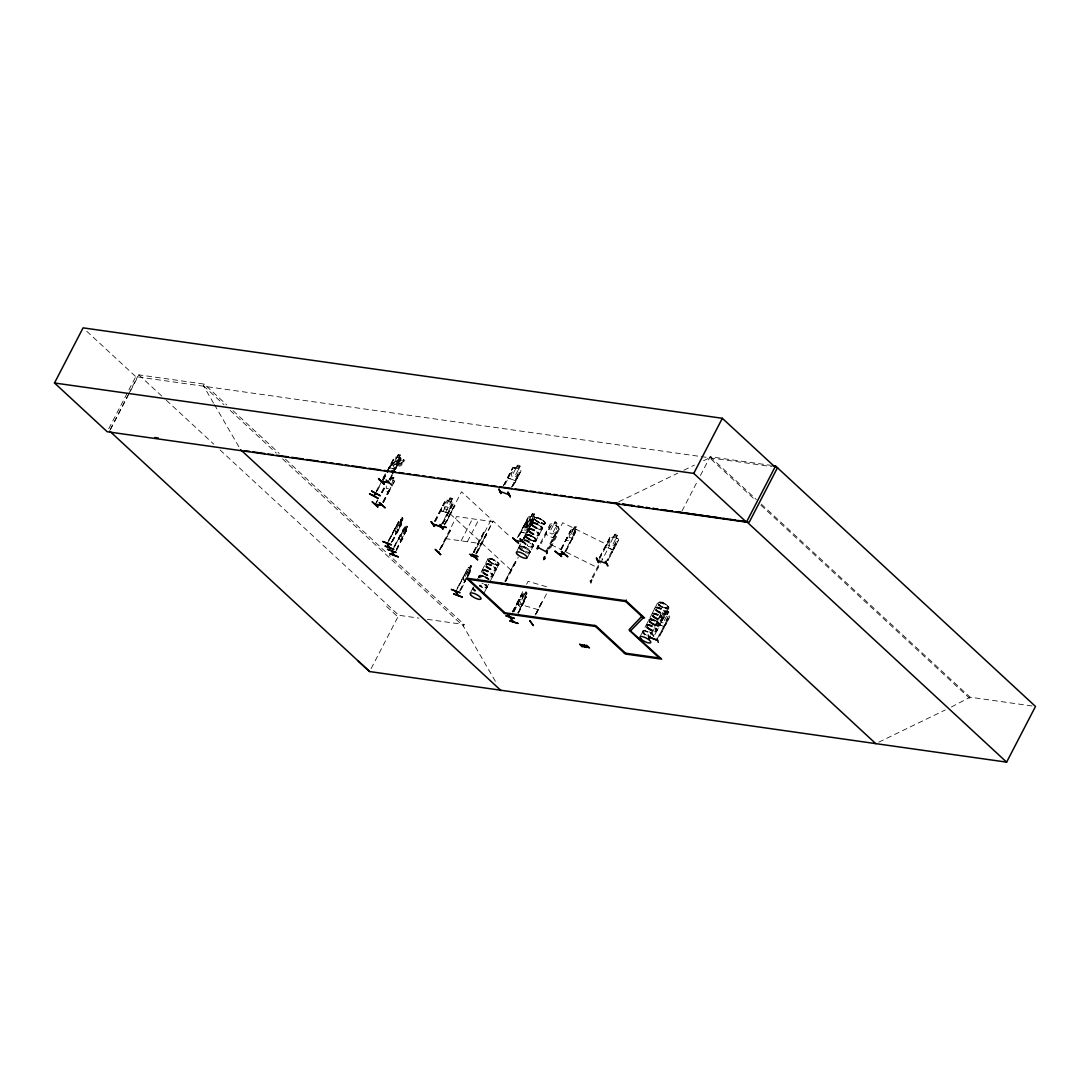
<?xml version="1.0" encoding="UTF-8"?>
<svg xmlns="http://www.w3.org/2000/svg" width="1090" height="1090" viewBox="0 0 1090 1090"><rect width="100%" height="100%" fill="white"/><g stroke="black" fill="none" stroke-linecap="round" stroke-linejoin="round"><path stroke-width="0.75" stroke-dasharray="5 3.75" d="M386.296 486.086L386.269 488.388L388.312 488.647M490.187 559.442L490.296 558.884M651.016 620.387L651.152 619.842M493.102 575.861L499.029 563.707L492.639 559.006L489.015 558.216L487.87 558.884L489.124 561.105L492.871 563.585L496.945 564.974L499.084 564.32M522.614 540.19L528.609 528.759M654.79 608.179L655.458 607.266M518.418 613.22L526.116 598.369L526.211 596.952L523.636 593.301L522.764 593.778L523.718 593.328M519.004 601.053L517.954 604.228L520.611 607.839L526.361 596.911M478.892 576.256C481.507 573.408 486.522 577.605 488.933 579.212M479.014 576.01L479.368 577.618A6.118 1.907 27.4 0 1 480.949 575.82A6.118 1.907 27.4 0 1 487.652 578.79M525.067 535.204L525.612 534.441M528.568 534.577C530.857 535.585 537.833 537.779 535.844 541.117A6.118 1.907 27.4 0 1 526.347 537.411L525.216 534.863M544.005 521.075L545.204 522.641L544.837 523.786A6.118 1.907 27.4 0 1 535.34 520.066L534.086 517.764L537.411 517.491M660.022 625.047L659.532 625.742A6.118 1.907 27.4 0 0 653.36 620.156A6.118 1.907 27.4 0 0 649.994 622.049C645.253 615.891 659.682 621.341 659.832 624.625M668.892 607.92C652.692 609.31 656.657 592.892 668.892 607.92L665.663 613.874M519.031 546.976L520.761 543.746M401.502 521.551L391.487 542.766M469.518 568.067L470.839 565.329L471.616 566.745L467.392 576.174M519.017 547.071L516.469 552.044M663.674 626.26L665.976 624.025L663.715 626.423L657.025 623.793L657.433 620.701M508.88 475.24L508.444 478.292L515.011 480.649L517.287 478.265M449.843 510.461L447.636 512.927L441.218 510.856L441.654 507.804M441.218 510.856L441.75 507.817M401.665 523.895L400.343 519.208L387.223 543.678M394.73 530.081L396.379 533.446L401.801 523.936L401.433 521.592L402.837 518.881L402.196 517.587M406.57 530.162L396.351 550.791M406.475 531.566L406.284 529.222L407.592 526.47L396.624 548.829M466.384 579.267L470.567 570.329C471.071 567.345 467.229 567.413 469.013 567.236M468.141 576.188L470.403 571.814L470.049 569.471M654.763 608.37L651.984 613.738M389.77 468.087L390.343 465.226L389.77 468.087L395.002 468.809L397.087 466.207M524.535 524.276L523.881 527.151L529.127 527.887L531.225 525.285M567.127 537.534L566.391 540.327L571.037 540.531L573.04 537.861M465.28 576.337L469.49 568.203M555.736 536.212L556.527 536.593L549.919 549.346M601.707 558.938L602.525 559.225M394.294 464.871L394.28 464.136L397.605 463.604L400.262 460.375L398.327 463.672L401.147 463.85L397.864 464.476L395.18 467.896L397.169 464.394L394.212 464.558M519.14 601.108L517.954 604.228M401.692 462.433L401.134 464.068L396.351 467.242L394.008 467.556L393.476 465.566L395.234 463.127L400.016 459.939L401.161 460.443L403.845 458.658L404.417 460.798C400.044 464.653 403.041 463.877 400.643 457.868L399.131 457.65M536.253 540.667C537.302 535.708 520.312 533.855 528.555 534.577M546.444 531.239L546.035 534.427L552.78 537.806L555.055 535.558M549.469 525.625L550.259 526.02L541.117 543.665M540.327 543.27L550.232 523.922L553.597 524.399M556.459 525.87L558.421 526.851L558.829 528.282L548.175 548.938M558.829 528.282L558.339 526.892L551.731 523.582M400.616 534.672L399.349 537.765C399.144 547.085 406.379 533.364 400.97 541.049M399.499 537.752L404.39 527.396L405.112 526.879L405.589 527.819M649.204 621.205C647.406 615.864 657.938 621.096 658.673 623.017M384.116 477.052L383.298 478.823L385.301 475.512M388.762 468.482L389.566 467.106L388.939 467.91M108.755 428.752L135.773 376.622L699.48 456.356M110.226 429.433L127.83 395.466M128.606 393.981L137.79 376.254M110.444 429.637L129.628 392.618M130.391 391.133L138.839 374.851L204.266 384.102L226.761 404.908M213.558 403.137L203.435 385.71L204.266 384.102M376.214 491.222L380.029 483.878M382.903 478.21L385.369 473.578M375.437 493.675L381.854 481.099M382.644 479.668L393.136 459.421L393.94 459.694L389.375 468.509M382.672 480.186L386.473 472.842M387.236 471.37L394.117 457.936L396.91 457.35M377.263 490.895L380.478 484.805M383.353 479.137L386.678 472.842M383.081 480.091L388.421 469.804M389.185 468.332L393.94 459.694M383.285 480.268L388.612 469.981M396.869 457.391L398.245 454.584L400.534 454.939L399.008 457.732L399.812 458.849L390.52 465.798L391.923 470.853M398.341 454.734L392.727 463.264L392.713 465.58L394.798 465.88L397.032 463.863L399.649 458.795L400.916 458.985L401.284 460.375M398.954 457.677L400.534 454.939M376.05 502.844L377.576 499.901M381.391 492.557L384.429 486.671M376.254 503.021L377.78 500.078M381.582 492.735L384.634 486.849M381.991 492.626L385.043 486.753M382.195 492.803L385.233 486.93M387.74 482.311L399.785 460.348L389.879 479.464M389.457 479.559L399.172 460.266M390.07 479.641L394.648 470.826M395.411 469.354L400.916 458.985M390.424 480.2L391.8 477.379L394.049 477.72L391.187 485.35M390.479 480.254L391.8 477.379M382.754 502.122L390.37 487.421M382.944 502.299L390.561 487.598M383.353 502.19L390.969 487.489M383.557 502.367L391.174 487.68M392.073 486.031L394.335 481.671L394.076 480.554L392.577 480.363L394.049 477.72M388.558 540.354L398.749 521.361L389.035 540.844M388.844 540.463L398.749 521.361M401.529 521.633L403 518.881L402.224 517.45L400.793 520.298L400.303 519.317M402.319 517.478L396.665 528.473L397.319 529.767L398.776 528.296M391.187 542.67L400.33 525.026M392.141 541.58L400.52 525.407M392.441 541.689L401.801 523.936M393.994 546.512L403.436 528.991L394.485 547.003M392.659 549.837L405.071 526.988M396.161 550.409L405.303 532.765M434.597 521.17L444.502 502.068L445.347 502.463L444.502 502.068M434.692 521.333L445.429 500.528L448.78 500.528L446.9 501.087L444.27 506.142L444.516 508.757L447.064 509.575L449.557 507.845L452.173 502.79L451.287 501.441L452.8 498.62L450.061 497.735L448.658 500.446M435.455 521.565L445.251 502.299M443.112 511.469L450.061 497.735M445.66 512.286L452.65 498.675M440.455 526.484L451.887 504.438L452.745 504.834L451.887 504.438M442.09 523.704L451.996 504.588M442.731 523.786L452.636 504.684M442.84 523.936L453.644 503.226L453.249 501.931L451.246 501.386M444.093 524.958L454.598 505.174L445.565 524.045M444.325 524.999L461.547 491.767L491.345 519.331L474.123 552.562M445.32 524.018L455.102 505.637M371.131 668.592L398.763 615.278L418.901 618.125M439.42 549.782L456.642 516.551L492.966 521.688L476.48 553.502M440.346 548.543L450.497 530.217L440.224 550.041M440.033 549.864L450.497 530.217M461.111 540.844L472.542 518.799M467.365 541.73L478.796 519.685M503.403 485.622L512.627 467.91L515.952 468.005L517.328 465.253C523.691 464.708 515.774 469.708 520.666 469.695L521.047 470.989L513.363 485.827M503.485 485.772L512.627 467.91M505.011 484.573L512.559 469.736L511.782 469.449L512.559 469.736M517.355 465.294L515.992 468.128L514.126 468.536L511.496 473.591L511.782 476.262L514.398 477.202L516.919 475.54L519.548 470.471L518.608 469.068L520.134 466.248M473.387 552.058L483.66 532.233L484.396 532.724L483.66 532.233M473.619 552.099L483.892 532.261M473.878 552.521L484.164 532.697M457.16 588.232L467.365 569.225L457.65 588.723M455.838 591.557L468.332 567.645M475.867 553.407L486.099 534.304L476.671 553.679M476.058 553.584L493.048 520.911L510.433 536.989M476.82 553.148L486.603 534.781M511.755 486.876L519.371 472.174L520.23 472.597L519.371 472.174M511.837 487.026L519.453 472.324M513.295 485.69L521.047 470.989M459.803 590.535L466.656 577.305M467.419 575.847L468.945 572.904M460.103 590.644L466.956 577.414M467.61 576.229L469.245 573.013M461.056 589.567L465.621 580.738M470.294 593.11L473.373 587.238A6.199 1.921 27.4 0 0 475.308 590.644M477.038 580.112L482.448 569.798M482.175 570.138L485.649 563.666M488.075 558.829L485.295 564.075M481.603 576.774L481.208 576.787M490.228 559.02L490.418 558.911M495.419 681.345L463.373 626.151L464.204 624.543L389.225 555.178M496.413 564.947L495.732 564.061M484.205 592.728L488.633 584.213M490.2 581.161L493.007 576.051M517.341 537.602L527.86 518.581L518.922 536.389M518.295 536.307L528.228 517.001L531.021 516.415L532.37 513.649L534.659 514.017L531.157 522.941L528.923 524.944L526.824 524.658L526.838 522.328L529.468 517.26L531.048 516.51L532.424 513.703L534.536 514.099M518.717 536.212L527.86 518.581M534.481 514.044L533.078 516.755L534.781 516.946L534.89 518.036L524.208 538.719M531.961 519.331C525.789 523.963 540.572 522.791 526.824 521.592M521.878 541.389L533.31 519.344L534.114 519.617L533.31 519.344M528.432 528.909L531.825 522.601M531.538 522.968L534.264 517.764M523.595 538.637L533.5 519.521M524.018 538.542L533.923 519.426M528.473 528.269L526.211 530.271L524.113 529.958L524.113 527.615L526.729 522.56L528.337 521.81L526.838 521.497L525.557 522.342L521.156 532.438L526.511 533.283L532.097 522.274L532.37 523.404M527.873 535.667L527.069 535.394L527.873 535.313M536.743 518.554L536.484 517.927M504.888 581.202L515.393 561.405L505.12 581.229M505.379 581.665L515.897 561.868L515.161 561.364M505.624 581.692L518.268 557.29M532.329 540.327L533.855 541.212L533.255 540.272M541.853 522.805L541.812 522.764M542.902 523.813L541.253 522.914L542.248 522.941M542.779 523.404L541.907 522.996M526.347 537.384L532.887 540.981L535.135 541.308L536.362 540.109M534.563 519.208L540.49 523.173L544.114 523.963L545.15 523.145L542.016 529.25M527.383 557.453L541.989 529.277A6.199 1.921 27.4 0 0 535.817 523.691A6.199 1.921 27.4 0 0 532.41 525.612A6.199 1.921 27.4 0 0 541.934 529.359L541.825 529.44M553.652 524.549L555.001 521.688L557.862 523.159L556.322 525.925L557.29 527.546L554.66 532.601L552.099 534.059L549.414 532.71L549.115 529.822L551.731 524.753L553.638 524.576L555.042 521.865M512.355 611.722L523.541 590.153M526.579 584.281L528.105 581.338L548.175 587.224M512.477 611.885L521.524 594.84L512.845 611.994M513.24 611.476L521.892 595.399M513.513 611.558L522.859 593.805L513.54 611.899M513.826 611.981L522.205 595.821L521.62 595.317M545.858 551.472L557.29 529.427L558.039 529.931L548.134 549.033M524.399 594.486L525.898 591.652L527.029 593.192L525.639 597.62L517.818 612.703M549.128 548.951L562.712 522.71L609.474 545.831L592.946 577.741M525.448 595.917L527.029 593.192M518.104 612.784L524.958 599.568L518.131 613.139M560.669 549.374L570.356 531.756L561.432 549.578M560.887 549.551L570.819 530.258L572.087 529.386M561.214 549.401L570.819 530.258M573.313 529.481L574.702 526.674L576.746 526.824L573.122 535.64L571.01 537.765L569.171 537.683L569.307 535.462L574.702 526.674M563.721 554.02L575.152 531.975L575.915 532.179L575.152 531.975M565.478 551.268L575.384 532.165M565.792 551.104L575.697 532.002M566.01 551.295L576.61 529.536L576.719 530.626M535.067 615.114L542.411 600.958L536.294 613.97M535.926 613.861L542.411 600.958M536.171 613.82L548.965 589.145M599.418 557.549L610.155 536.893L613.506 537.07L614.869 534.236C621.055 533.187 613.534 541.825 617.662 535.245M599.486 557.698L610.236 536.975L611.667 536.444L618.098 538.76M599.418 559.293L610.087 538.719L609.324 538.446L610.087 538.719M592.156 577.346L600.263 561.663M614.883 534.277L613.534 537.111L611.654 537.52L609.038 542.588L609.31 545.259L611.926 546.199L614.447 544.523L617.076 539.468L616.15 538.051L618.194 538.678L618.589 539.972L607.852 560.696M605.481 563.217L616.913 541.171L617.757 541.594L616.913 541.171M607.77 560.546L618.589 539.972M682.027 510.965L697.341 481.412M700.407 475.512L710.135 456.751L770.535 465.294M640.103 636.71L643.182 630.824M644.967 634.557A6.199 1.921 27.4 0 1 642.991 631.165L646.465 624.597M655.185 607.607L657.897 602.429M651.248 620.033L651.548 620.019M660.063 602.947L660.213 603.056M660.268 603.083L660.595 602.784M650.526 634.162L661.194 613.37L664.559 613.575L662.72 614.052L660.09 619.12L660.39 621.845L663.061 622.894L665.609 621.286L668.238 616.218L667.271 614.76L668.81 611.94L665.949 610.822L664.546 613.534M657.543 620.728L661.289 613.493L662.693 612.921M661.167 615.237L660.39 614.923L661.167 615.237L651.316 634.475A6.118 1.894 27.4 0 1 653.033 636.069M657.229 625.892L655.853 625.061L656.889 624.938M666.222 608.547L666.167 607.757M656.752 624.883L657.433 625.415M664.614 613.711L665.949 610.822M662.993 618.997L665.663 613.888M667.257 614.706L668.66 611.994M657.447 638.563L668.115 617.976L668.906 618.289L659.804 636.069M659.028 635.756L668.17 618.125L668.96 618.425M659.763 635.933L669.764 616.79L669.342 615.428L667.421 614.706M951.379 707.015L970.059 697.191L1032.148 705.966M382.917 480.213L384.498 477.256M391.937 470.689L401.515 465.239L402.183 463.89M659.872 625.347L658.769 622.826M396.324 533.283L398.014 531.225M464.994 581.324C460.92 579.771 466.575 570.656 463.373 578.041L464.899 581.283L466.615 579.035M572.904 537.792L571.037 540.531M384.416 476.657L385.002 475.908M646.411 635.102A6.199 1.921 27.4 0 1 642.95 631.028L643.018 631.056M388.421 491.399L394.267 481.617L393.994 480.649M390.561 488.947L388.49 491.563L383.339 490.909L383.925 488.061M389.702 468.032L394.989 468.714L396.964 466.125M473.51 587.088L473.292 587.333A6.118 1.894 27.4 0 0 475.54 590.289M495.596 570.588L495.841 570.302A6.199 1.921 27.4 0 0 489.628 564.756A6.199 1.921 27.4 0 0 486.235 566.664A6.199 1.921 27.4 0 0 495.759 570.411L495.705 570.465M542.875 523.609L541.744 523.554M544.142 523.963L545.204 523.336M533.446 540.776L532.615 540.231M538.664 535.558L538.773 535.435A6.199 1.921 27.4 0 0 532.656 529.781A6.199 1.921 27.4 0 0 529.263 531.702A6.199 1.921 27.4 0 0 538.773 535.435M652.311 613.343L646.452 624.625M666.031 608.506L665.145 607.798M664.846 607.716L665.976 607.879M666.481 608.533L665.772 607.961M665.404 614.188L665.649 613.915A6.199 1.921 27.4 0 0 659.45 608.356A6.199 1.921 27.4 0 0 656.044 610.277A6.199 1.921 27.4 0 0 665.568 614.024L665.513 614.065M662.243 620.278L656.643 631.301M656.452 631.478L656.63 631.328A6.199 1.921 27.4 0 0 650.457 625.701A6.199 1.921 27.4 0 0 647.051 627.608A6.199 1.921 27.4 0 0 656.575 631.355L654.014 636.342A6.118 1.894 27.4 0 0 646.288 630.688A6.118 1.894 27.4 0 0 645.348 633.889M492.653 576.474L492.598 576.501A6.199 1.921 27.4 0 0 486.481 570.833A6.199 1.921 27.4 0 0 483.074 572.754A6.199 1.921 27.4 0 0 492.598 576.501M612.498 549.469L614.706 547.153M612.553 549.632L606.054 547.166L606.381 544.183L605.972 547.275L612.553 549.632L614.815 547.248M403.464 535.926L401.992 537.397L401.338 536.103L402.128 533.228L406.897 525.08L407.619 526.552M552.753 537.683L554.987 535.462M662.311 620.196L662.339 620.169A6.199 1.921 27.4 0 0 656.289 614.447A6.199 1.921 27.4 0 0 652.883 616.354A6.199 1.921 27.4 0 0 662.407 620.101M523.009 602.688L521.32 604.092L520.271 602.647L523.445 594.649L524.481 594.513M479.246 575.765L483.647 576.337L488.797 579.471A6.118 1.894 27.4 0 0 481.671 575.67A6.118 1.894 27.4 0 0 479.559 577.373M536.007 540.858L531.634 540.272L525.68 536.321M659.641 625.524L655.267 624.924L649.313 620.987M527.083 535.449L527.928 535.681M480.99 576.433L481.685 576.964M392.931 463.427L399.744 458.781L400.834 459.081M541.253 522.914L542.357 523.214M618.847 501.727L677.844 473.155M683.893 470.226L694.48 465.103M703.554 460.716L709.604 457.786L755.833 500.555M878.785 742.154L945.33 709.944M512.722 468.032L514.126 467.46M542.479 523.718L542.125 523.636M533.691 540.749L532.901 540.749M495.678 563.871L495.092 564.225L496.223 564.906M495.432 564.143L496.563 564.824L496.318 564.157M665.486 608.166L665.867 607.607M572.005 529.427L576.678 529.59M570.574 531.947L569.811 531.729M665.35 607.607L666.344 607.988M392.468 480.445L394.144 480.608M395.466 457.146L400.575 457.95M701.17 456.587L771.679 466.561M529.563 516.306L534.7 517.028M528.064 518.758L527.247 518.486M445.211 538.596L481.548 543.733M427.294 619.324L464.204 624.543M532.029 519.399L529.767 519.058M521.252 532.356L526.443 533.119M665.527 608.288L666.753 608.547M656.153 624.883L657.038 625.851M516.674 603.383L538.297 609.719M520.611 607.839L518.023 604.173M446.914 500.024L453.195 502.054L453.535 503.239M448.262 501.523L450.81 502.34M445.633 506.591L448.181 507.409M441.191 510.815L447.636 512.927M537.424 517.505L543.965 521.075M540.49 523.173L541.88 523.65M531.511 540.49L532.642 540.667M514.139 467.351L520.666 469.695M508.526 478.169L514.971 480.486M405.112 526.879L406.665 530.19M395.847 527.001L394.662 530.135L396.419 533.323M470.839 565.329L469.409 568.176L468.918 567.195M471.52 566.718L470.812 565.465M666.017 611L668.674 612.049M662.72 612.853L669.355 615.469L669.655 616.79M659.886 615.986L668.443 619.365M663.715 626.423L657.025 623.78M542.221 523.663L541.567 523.268M660.24 602.77L660.486 602.988M551.281 544.755L560.328 549.224M566.364 552.208L598.042 567.876M652.297 623.766L659.477 625.783A6.118 1.907 27.4 0 1 649.994 622.049L652.297 623.766L651.03 622.908M665.281 604.037L666.549 604.882M533.923 537.561L534.986 538.419M386.541 606.422L397.932 616.885M400.589 457.814L400.766 458.958M710.135 456.751L756.365 499.52M761.365 504.139L970.059 697.191M760.834 505.174L969.528 698.227M519.113 545.027L522.846 548.474M450.116 513.826L479.913 541.376M481.617 542.956L511.414 570.52M233.015 410.685L279.258 453.454M285.498 459.231L387.972 554.02M203.435 385.71L223.995 404.731M230.235 410.494L276.356 453.154M282.596 458.931L463.373 626.151M138.839 374.851L165.081 399.117M166.334 400.275L213.817 444.202M220.071 449.979L398.763 615.278M86.75 331.265L135.773 376.622M542.738 523.268L542.888 523.718M488.388 560.274L489.151 561.091M530.435 522.124L531.089 523.2M479.505 577.373L478.932 576.869M214.403 404.594L239.691 448.167M407.265 526.77L406.856 525.939L406.802 527.669M402.592 519.14L402.169 518.309L402.115 520.039M399.403 537.711L401.066 541.076M525.203 534.958L526.334 537.37A6.118 1.907 27.4 0 1 529.713 535.517A6.118 1.907 27.4 0 1 535.762 541.103M535.34 520.066A6.118 1.907 27.4 0 1 538.705 518.172A6.118 1.907 27.4 0 1 544.741 523.772M521.197 550.246A6.118 1.894 27.4 0 1 519.93 546.73A6.118 1.894 27.4 0 1 527.601 549.742A6.118 1.894 27.4 0 1 528.854 553.27M527.873 553.216A6.118 1.894 27.4 0 1 525.285 552.494M524.031 551.526A6.199 1.921 27.4 0 1 519.78 546.363A6.199 1.921 27.4 0 1 529.181 550.532A6.199 1.921 27.4 0 1 525.489 552.167M524.195 540.299A6.199 1.921 27.4 0 1 533.065 545.381A6.199 1.921 27.4 0 1 527.178 545.436M524.031 546.485A6.118 1.894 27.4 0 1 530.217 551.962A6.118 1.894 27.4 0 1 521.347 548.951A6.118 1.894 27.4 0 1 522.655 546.022M526.661 541.43A6.118 1.894 27.4 0 1 533.037 546.349A6.118 1.894 27.4 0 1 527.001 545.763M524.058 540.694A6.118 1.894 27.4 0 1 525.285 540.953M524.358 539.986A6.199 1.921 27.4 0 1 533.228 545.068A6.199 1.921 27.4 0 1 527.342 545.123M524.59 539.673A6.118 1.894 27.4 0 1 533.337 544.687A6.118 1.894 27.4 0 1 527.533 544.755M480.513 577.864A6.09 1.894 27.4 0 1 481.276 575.248A6.09 1.894 27.4 0 1 488.974 579.049M484.805 584.363A6.199 1.921 27.4 0 1 486.467 587.878A6.199 1.921 27.4 0 1 479.586 585.725M484.573 584.717A6.118 1.894 27.4 0 1 486.208 588.178A6.118 1.894 27.4 0 1 479.437 586.066M481.916 583.123A6.118 1.894 27.4 0 1 483.306 583.886M486.017 584.921A6.199 1.921 27.4 0 1 486.249 587.619A6.199 1.921 27.4 0 1 479.75 585.412M486.14 584.553A6.104 1.894 27.4 0 1 486.358 587.21A6.104 1.894 27.4 0 1 479.968 585.044M475.008 591.311A6.118 1.894 27.4 0 1 473.755 587.783M475.145 590.957A6.199 1.921 27.4 0 1 473.878 587.387M479.287 577.972A6.09 1.894 27.4 0 1 480.799 576.174A6.09 1.894 27.4 0 1 487.462 579.131M644.817 634.911A6.118 1.894 27.4 0 1 642.678 631.737L642.65 631.628A6.118 1.894 27.4 0 1 647.133 632.173M642.991 631.165A6.199 1.921 27.4 0 1 648.754 632.432M651.452 634.053A6.199 1.921 27.4 0 1 653.7 636.465M642.95 631.028A6.199 1.921 27.4 0 1 648.918 632.118M650.335 632.881A6.199 1.921 27.4 0 1 653.864 636.151M527.015 522.955L526.92 525.993L523.854 529.059L527.069 526.647L526.947 529.44L527.669 529.563L527.86 526.116L530.885 523.227L527.737 525.434L527.832 522.873L527.015 522.955M396.46 458.359L393.831 463.413L395.915 463.7L398.545 458.645L396.46 458.359M398.477 455.239L398 456.138L399.335 456.329L399.812 455.429L398.477 455.239M392.019 478.033L391.555 478.946L392.863 479.109L393.327 478.197L392.019 478.033M400.411 521.238L397.796 526.293L398.436 527.601L401.066 522.532L400.411 521.238M405.099 528.868L402.469 533.937L403.109 535.231L405.739 530.162L405.099 528.868M450.361 498.498L449.884 499.411L451.532 499.942L451.996 499.029L450.361 498.498M515.529 469.041L512.899 474.096L515.516 475.036L518.145 469.967L515.529 469.041M517.641 466.043L517.164 466.942L518.854 467.542L519.317 466.643L517.641 466.043M469.027 569.116L466.397 574.171L467.051 575.479L469.667 570.411L469.027 569.116M470.785 566.173L470.73 567.917L470.785 566.173M527.86 522.723L525.244 527.778L527.342 528.091L529.972 523.037L527.86 522.723M530.585 517.423L527.955 522.478L530.04 522.778L532.669 517.709L530.585 517.423M532.588 514.303L532.124 515.216L533.46 515.406L533.937 514.494L532.588 514.303M529.876 519.617L529.413 520.516L530.762 520.72L531.225 519.807L529.876 519.617M553.175 525.475L550.545 530.544L553.23 531.893L555.846 526.824L553.175 525.475M555.287 522.56L554.824 523.459L556.54 524.317L557.017 523.418L555.287 522.56M524.018 595.413L521.388 600.481L522.451 601.912L525.067 596.857L524.018 595.413M525.843 592.51L526.048 594.336L525.843 592.51M572.918 530.448L570.288 535.503L572.127 535.585L574.757 530.53L572.918 530.448M574.88 527.288L574.416 528.2L575.602 528.255L576.065 527.342L574.88 527.288M613.057 538.024L610.441 543.079L613.057 544.019L615.673 538.964L613.057 538.024M615.169 535.027L614.692 535.926L616.381 536.525L616.845 535.626L615.169 535.027M664.137 614.61L661.521 619.679L664.178 620.728L666.808 615.659L664.137 614.61M666.263 611.64L665.786 612.539L667.502 613.207L667.966 612.308L666.263 611.64M400.303 461.016L395.52 464.19L396.065 466.179L400.848 462.991L400.303 461.016M403.395 459.367L402.878 461.22L403.395 459.367M486.031 535.095L486.031 535.095M529.127 532.056A6.118 1.894 27.4 0 0 538.528 535.749A6.118 1.894 27.4 0 0 532.492 530.162A6.118 1.894 27.4 0 0 529.127 532.056M526.511 537.152A6.09 1.894 27.4 0 0 535.858 540.831A6.09 1.894 27.4 0 0 529.849 535.272A6.09 1.894 27.4 0 0 526.511 537.152A6.09 1.894 27.4 0 0 535.844 540.872A6.09 1.894 27.4 0 0 529.835 535.313A6.09 1.894 27.4 0 0 526.484 537.193M535.476 519.862A6.09 1.894 27.4 0 0 544.823 523.541A6.09 1.894 27.4 0 0 538.814 517.982A6.09 1.894 27.4 0 0 535.476 519.862M526.688 536.798A6.09 1.894 27.4 0 0 536.048 540.476A6.09 1.894 27.4 0 0 530.04 534.918A6.09 1.894 27.4 0 0 526.688 536.798M535.204 520.38A6.09 1.894 27.4 0 0 544.55 524.058A6.09 1.894 27.4 0 0 538.542 518.499A6.09 1.894 27.4 0 0 535.204 520.38M529.658 531.034A6.118 1.894 27.4 0 0 539.059 534.727A6.118 1.894 27.4 0 0 533.024 529.154A6.118 1.894 27.4 0 0 529.658 531.034M532.288 525.98A6.118 1.894 27.4 0 0 541.676 529.672A6.118 1.894 27.4 0 0 535.64 524.086A6.118 1.894 27.4 0 0 532.288 525.98M529.413 531.389A6.199 1.921 27.4 0 0 538.937 535.122A6.199 1.921 27.4 0 0 532.819 529.468A6.199 1.921 27.4 0 0 529.413 531.389M532.574 525.298A6.199 1.921 27.4 0 0 542.098 529.045A6.199 1.921 27.4 0 0 535.98 523.377A6.199 1.921 27.4 0 0 532.574 525.298M532.819 524.958A6.118 1.894 27.4 0 0 542.207 528.65A6.118 1.894 27.4 0 0 536.171 523.064A6.118 1.894 27.4 0 0 532.819 524.958M526.211 537.724A6.09 1.894 27.4 0 0 535.572 541.403A6.09 1.894 27.4 0 0 529.563 535.844A6.09 1.894 27.4 0 0 526.211 537.724M520.434 548.72A6.199 1.921 27.4 0 0 529.958 552.466A6.199 1.921 27.4 0 0 523.84 546.812A6.199 1.921 27.4 0 0 520.434 548.72M482.965 573.122A6.104 1.894 27.4 0 0 492.339 576.801A6.104 1.894 27.4 0 0 486.317 571.228A6.104 1.894 27.4 0 0 482.965 573.122M489.301 560.914A6.09 1.894 27.4 0 0 498.648 564.593A6.09 1.894 27.4 0 0 492.639 559.034A6.09 1.894 27.4 0 0 489.301 560.914M489.015 561.432A6.104 1.894 27.4 0 0 498.389 565.111A6.104 1.894 27.4 0 0 492.367 559.538A6.104 1.894 27.4 0 0 489.015 561.432M489.029 561.445A6.09 1.894 27.4 0 0 498.375 565.124A6.09 1.894 27.4 0 0 492.367 559.565A6.09 1.894 27.4 0 0 489.029 561.445M483.483 572.1A6.118 1.894 27.4 0 0 492.871 575.793A6.118 1.894 27.4 0 0 486.835 570.206A6.118 1.894 27.4 0 0 483.483 572.1M486.113 567.032A6.118 1.894 27.4 0 0 495.5 570.724A6.118 1.894 27.4 0 0 489.465 565.138A6.118 1.894 27.4 0 0 486.113 567.032M483.238 572.441A6.199 1.921 27.4 0 0 492.762 576.188A6.199 1.921 27.4 0 0 486.644 570.52A6.199 1.921 27.4 0 0 483.238 572.441M486.399 566.35A6.199 1.921 27.4 0 0 495.923 570.097A6.199 1.921 27.4 0 0 489.792 564.443A6.199 1.921 27.4 0 0 486.399 566.35M486.644 566.01A6.104 1.894 27.4 0 0 496.018 569.702A6.104 1.894 27.4 0 0 489.996 564.13A6.104 1.894 27.4 0 0 486.644 566.01M652.76 616.722A6.118 1.894 27.4 0 0 662.161 620.414A6.118 1.894 27.4 0 0 656.125 614.828A6.118 1.894 27.4 0 0 652.76 616.722M650.144 621.818A6.09 1.894 27.4 0 0 659.491 625.496A6.09 1.894 27.4 0 0 653.482 619.938A6.09 1.894 27.4 0 0 650.144 621.818M659.109 604.528A6.09 1.894 27.4 0 0 668.456 608.193A6.09 1.894 27.4 0 0 662.447 602.634A6.09 1.894 27.4 0 0 659.109 604.528M650.321 621.464A6.09 1.894 27.4 0 0 659.682 625.142A6.09 1.894 27.4 0 0 653.673 619.583A6.09 1.894 27.4 0 0 650.321 621.464M658.837 605.045A6.09 1.894 27.4 0 0 668.184 608.724A6.09 1.894 27.4 0 0 662.189 603.138A6.09 1.894 27.4 0 0 658.837 605.032A6.09 1.894 27.4 0 0 668.197 608.697A6.09 1.894 27.4 0 0 662.175 603.165A6.09 1.894 27.4 0 0 658.837 605.045M653.292 615.7A6.118 1.894 27.4 0 0 662.679 619.393A6.118 1.894 27.4 0 0 656.643 613.806A6.118 1.894 27.4 0 0 653.292 615.7M655.921 610.632A6.118 1.894 27.4 0 0 665.309 614.324A6.118 1.894 27.4 0 0 659.273 608.751A6.118 1.894 27.4 0 0 655.921 610.632M653.046 616.041A6.199 1.921 27.4 0 0 662.57 619.788A6.199 1.921 27.4 0 0 656.452 614.133A6.199 1.921 27.4 0 0 653.046 616.041M656.207 609.964A6.199 1.921 27.4 0 0 665.731 613.711A6.199 1.921 27.4 0 0 659.6 608.043A6.199 1.921 27.4 0 0 656.207 609.964M656.439 609.61A6.118 1.894 27.4 0 0 665.84 613.302A6.118 1.894 27.4 0 0 659.804 607.73A6.118 1.894 27.4 0 0 656.439 609.61M649.844 622.39A6.09 1.894 27.4 0 0 659.191 626.069A6.09 1.894 27.4 0 0 653.183 620.51A6.09 1.894 27.4 0 0 649.844 622.39M646.929 627.976A6.118 1.894 27.4 0 0 656.316 631.669A6.118 1.894 27.4 0 0 650.28 626.082A6.118 1.894 27.4 0 0 646.929 627.976M647.215 627.295A6.199 1.921 27.4 0 0 656.739 631.042A6.199 1.921 27.4 0 0 650.621 625.388A6.199 1.921 27.4 0 0 647.215 627.295M647.46 626.954A6.118 1.894 27.4 0 0 656.848 630.647A6.118 1.894 27.4 0 0 650.812 625.061A6.118 1.894 27.4 0 0 647.46 626.954"/><path stroke-width="1.5" d="M547.384 550.532L546.69 553.652L547.235 550.532M590.862 582.85L591.638 579.894M657.052 638.454L658.278 642.432M508.253 492.626L510.406 496.917L507.994 492.012M510.052 496.699L507.913 492.462M607.58 565.642L605.291 561.459M442.949 529.072L440.006 524.467L442.812 529.1M471.997 554.66L477.638 559.715M519.998 538.951L525.83 544.223L520.257 539.005M386.105 479.941L391.719 485.091M379.238 502.585L385.247 507.872L379.497 502.681M469.572 554.292L476.643 555.519M501.073 583.423L508.144 584.662M561.336 551.472L567.658 556.772M561.568 551.513L567.767 556.649M517.995 623.466L509.684 620.85L517.791 623.235M529.822 620.809L533.392 625.619L529.985 620.891M544.646 556.568L543.774 559.633L544.687 556.69M545.041 558.475L544.278 558.107L545.109 558.516M590.276 580.984L591.162 581.42M393.667 549.319L384.988 546.008L393.681 549.265M398.341 556.949L389.661 553.638L398.218 556.731M462.215 596.938L453.604 593.887L462.269 597.211M537.452 548.883L538.664 545.668M537.029 548.747L538.065 545.858M538.732 548.038C534.74 545.572 550.055 553.911 545.886 551.486M371.526 491.086L380.206 495.65M380.137 495.746L371.595 491.004M607.43 502L619.188 503.662L615.823 503.185L875.76 743.625L1006.629 762.142L1035.5 706.443L775.562 466.002L746.459 522.151L107.202 431.735L54.5 382.985L83.072 327.858L722.329 418.288L775.031 467.038M379.129 478.51L378.557 478.919L384.484 484.069M387.945 482.489L388.204 481.494M381.745 481.453L388.353 482.393L388.776 481.589M596.761 558.257L598.887 562.563M595.521 626.45L504.684 613.602L466.356 578.15L625.973 600.726L626.328 600.045M54.5 382.985L693.758 473.401L722.329 418.288M594.432 625.456L625.319 654.014L661.657 659.15L629.107 629.666L641.846 616.286M657.57 640.375L648.959 636.969L650.212 636.478M649.831 637.309L650.117 636.601M650.131 636.451L649.708 637.418L650.131 636.737M777.551 467.569L749.225 522.219L730.109 519.494M378.203 498.28L369.496 493.743L378.094 498.416M473.033 554.837L472.229 554.279M375.628 493.429L374.061 496.018M375.573 493.443L373.734 495.827M387.577 549.278L396.106 552.48L387.563 549.387M451.505 589.527L460.048 592.728L451.369 589.404M554.892 551.213L561.65 556.5L555.232 551.131M377.835 506.918L372.112 501.713L377.821 506.945M512.682 537.983L518.636 543.202L512.736 537.929M506.06 615.891L514.385 618.398M514.167 618.262L506.087 615.864M440.687 554.578L435.169 549.401L440.673 554.606M446.151 527.315L439.27 526.361L446.409 527.519M471.098 555.641L477.611 556.5M477.911 556.663L470.771 555.505M431.109 521.742L434.501 526.429L431.177 521.701M431.545 521.797L434.501 526.293M498.825 489.192L500.991 493.47L499.22 489.41M499.179 489.301L500.923 493.511M596.284 558.203L598.519 562.454M649.109 638.781L648.196 635.02M564.552 554.279L558.734 554.02M375.205 504.275L381.772 505.079M382.113 505.351L375.423 504.479M515.747 540.504L516.51 540.626M516.687 540.844L515.938 540.708M522.737 541.703L522.396 541.444M438.589 552.235L439.161 552.303M473.905 557.017L474.872 557.344M513.881 622.077L513.594 621.995M389.416 547.602L387.304 543.365M394.09 555.246L392.005 551.036M458.032 595.481L455.92 591.23M515.815 540.517L522.682 541.676M438.303 551.976L439.079 552.276M564.334 554.047L558.312 553.774M432.989 524.072L441.259 526.715M441.395 526.92L433.207 524.29M386.964 543.311L389.116 547.507M391.651 550.886L393.667 555.014M455.579 591.189L457.732 595.372M500.283 491.454L508.867 494.697M597.811 560.451L606.299 563.489M381.922 481.685L388.558 482.584M772.211 465.525L775.562 466.002M154.971 437.526L158.323 437.989M244.514 450.661L249.555 451.383M252.907 451.846L264.679 453.522M268.031 453.985L273.072 454.707M276.438 455.184L288.196 456.846M291.561 457.323L303.32 458.985M306.672 459.462L318.444 461.125M321.795 461.601L326.837 462.31M330.202 462.787L333.554 463.264M336.919 463.741L341.96 464.449M345.326 464.926L348.677 465.403M352.043 465.88L365.477 467.774M368.842 468.25L380.601 469.913M383.966 470.39L395.725 472.052M399.09 472.529L404.131 473.237M407.483 473.714L410.848 474.191M414.214 474.668L419.255 475.376M422.607 475.853L425.972 476.33M429.324 476.807L434.365 477.515M437.73 477.992L449.489 479.655M452.854 480.131L457.895 480.84M461.247 481.317L464.613 481.794M467.978 482.27L473.019 482.979M476.371 483.456L488.143 485.118M491.495 485.595L496.536 486.317M499.901 486.794L511.66 488.456M515.025 488.919L526.783 490.595M530.135 491.059L535.176 491.781M538.542 492.258L541.907 492.735M545.259 493.198L550.3 493.92M553.666 494.397L557.017 494.874M560.383 495.337L565.424 496.059M568.789 496.536L572.141 497.013M575.506 497.476L588.941 499.383M592.306 499.86L604.064 501.523M627.567 504.847L622.54 504.139L634.312 505.828L630.933 505.324M649.381 507.926L646.029 507.463L649.436 507.981M657.774 509.125L652.746 508.403L657.842 509.18M661.126 509.589L666.167 510.311M669.519 510.774L672.871 511.251L661.208 509.657M681.264 512.436L676.236 511.728L726.744 519.017M684.615 512.913L696.36 514.575M699.725 515.052L719.85 517.9M723.215 518.377L734.96 520.039M738.312 520.516L746.704 521.701L1006.629 762.142M468.768 579.349L625.728 601.544M503.594 612.607L595.767 625.633L625.551 653.196M624.229 653.005L660.567 658.156M358.201 661.085L369.605 671.549L875.76 743.625M477.543 559.81L472.461 554.279M598.451 562.495L596.666 558.298M382.767 541.526L391.433 544.85L382.794 541.485M443.112 527.165L443.739 527.737L442.881 527.178M474.995 556.84L474.436 556.322M657.461 640.307L648.918 637.064M641.492 616.967L643.155 617.894L630.769 630.592L629.448 630.402L659.246 657.965M510.461 617.757L513.867 622.022M693.758 473.401L746.459 522.151M625.973 600.726L644.599 617.962L643.264 617.771L624.652 600.549M467.678 578.34L504.929 612.784M240.536 449.625L501.087 690.624M109.668 431.109L369.605 671.549M605.754 561.554L607.934 565.901M507.845 614.392L511.469 619.188L507.858 614.392M384.198 484.042L378.557 478.905L384.225 484.042M642.678 506.986L637.636 506.278L642.719 507.027M579.785 644.258L582.21 646.915L582.455 646.016L585.044 647.31L582.06 644.572L581.815 645.457L579.785 644.258M584.199 644.885L586.638 647.542L586.883 646.643L589.472 647.937L586.488 645.198L586.229 646.07L584.199 644.885M517.518 554.497A6.09 1.894 27.4 0 0 526.879 558.175A6.09 1.894 27.4 0 0 520.856 552.616A6.09 1.894 27.4 0 0 517.518 554.497M471.343 595.535A6.104 1.894 27.4 0 0 480.717 599.228A6.104 1.894 27.4 0 0 474.695 593.655A6.104 1.894 27.4 0 0 471.343 595.535M641.152 639.162A6.09 1.894 27.4 0 0 650.498 642.841A6.09 1.894 27.4 0 0 644.49 637.269A6.09 1.894 27.4 0 0 641.152 639.162"/></g></svg>
